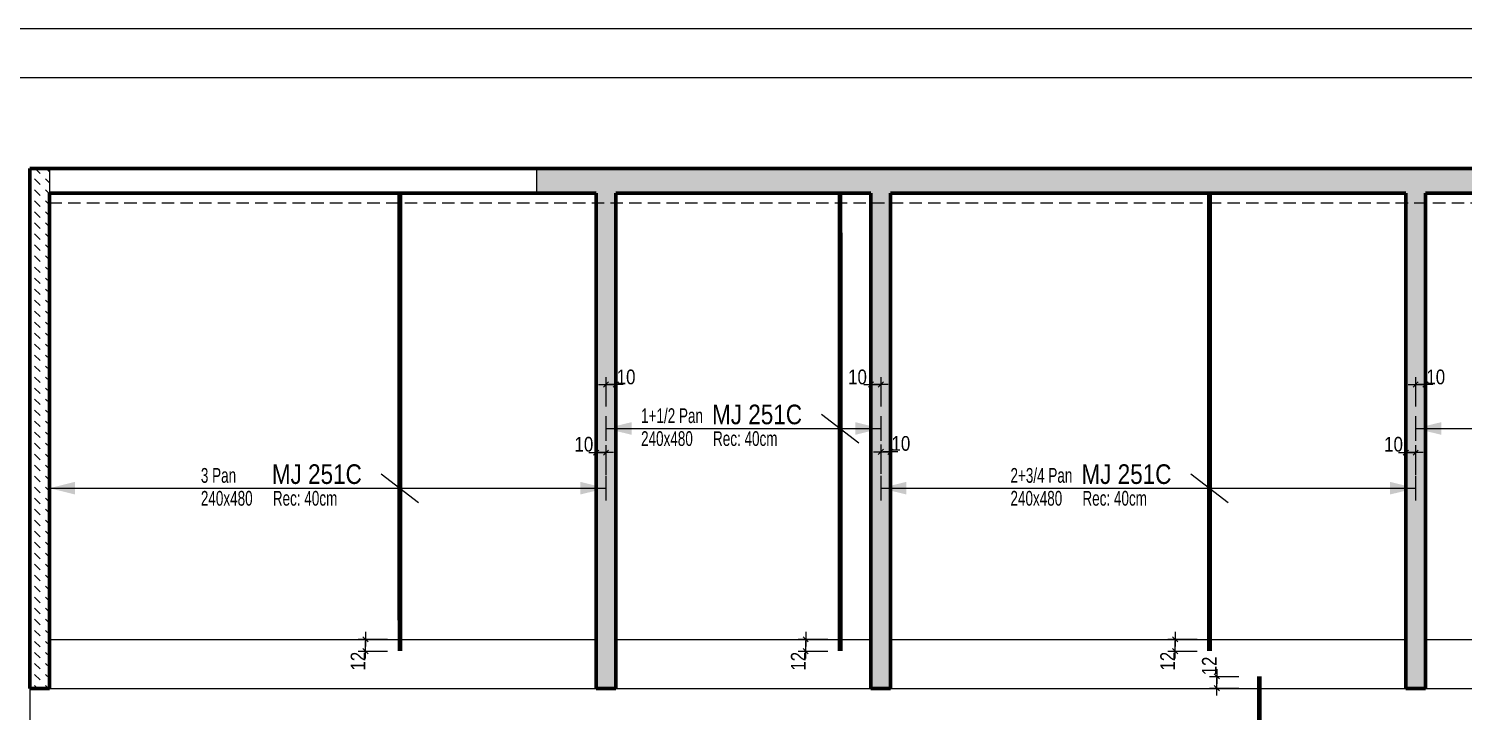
# Model space of a CAD drawing. Header units: millimetres. Extents: x 12821 to 19311, y -3644 to -644.
# Drawn here: x 15388 to 16850, y -1340 to -644 of the extents above; entities that cross this region are included whole.
import ezdxf

# ---------------------------------------------------------------- set-up
doc = ezdxf.new("R2010")
doc.units = ezdxf.units.MM
doc.linetypes.add('CACHEX2', pattern=[19.05, 12.7, -6.35])
for name, color, linetype in [('01-Cad  2', 1, 'Continuous'), ('01_ARMA_INF', 50, 'Continuous'), ('01_cote_gen', 4, 'Continuous'), ('01_linteaux', 2, 'Continuous'), ('01_murs_sup', 2, 'CACHEX2'), ('01_texte', 230, 'Continuous'), ('AA_COTES', 2, 'Continuous')]:
    doc.layers.add(name, color=color, linetype=linetype)
doc.layers.add('01_murs_coup', color=5, linetype='Continuous', lineweight=60)
doc.styles.add('PATIO', font='ARIALN.TTF')
doc.styles.add('STYLE2', font='ARIALN.TTF')
doc.dimstyles.new('JB50', dxfattribs={"dimscale": 0.1, "dimtxt": 150, "dimasz": 15, "dimexe": 0.1, "dimexo": 0.1, "dimgap": 0.09, "dimtad": 1, "dimdec": 1, "dimdsep": 46, "dimtxsty": 'STYLE2', "dimblk1": 'BOND_G', "dimblk2": 'BOND_D', "dimsah": 1, "dimcen": 1.5, "dimdle": 0.01, "dimse1": 1, "dimse2": 1, "dimclrd": 4, "dimclre": 2, "dimclrt": 6, "dimazin": 2, "dimtfac": 2.333333, "dimtdec": 1, "dimtix": 1, "dimtmove": 2, "dimatfit": 3, "dimldrblk": 'BOND_G', "dimfxl": 1, "dimtolj": 1, "dimtzin": 0, "dimarcsym": 0})

# ---------------------------------------------------------------- blocks, each defined once
blk = doc.blocks.new('BOND_G')
at = {"layer": 'AA_COTES', "color": 0}
for p, q in [((0, -5), (0, 15)), ((5, 0), (-5, 0)), ((1.77, 1.77), (-1.77, -1.77))]:
    blk.add_line(p, q, dxfattribs=at)
blk = doc.blocks.new('BOND_D')
at = {"layer": 'AA_COTES', "color": 0}
for p, q in [((5, 0), (-5, 0)), ((-1.77, -1.77), (1.77, 1.77)), ((0, 5), (0, -15))]:
    blk.add_line(p, q, dxfattribs=at)
blk = doc.blocks.new('*D1607')
at = {"layer": '01_cote_gen', "color": 4, "lineweight": -2, "transparency": 16777216}
blk.add_line((15731.5, -1276.9), (15731.5, -1267.9), dxfattribs=at)
at = {"layer": 'Defpoints', "color": 0, "transparency": 16777216}
for p in [(15731.5, -1266.4), (15766.6, -1266.4), (15766.6, -1278.4)]:
    blk.add_point(p, dxfattribs=at)
at = {"layer": '01_cote_gen', "color": 4, "lineweight": -2, "transparency": 16777216, "xscale": 1.5, "yscale": 1.5, "zscale": 1.5}
for name, p, rotation in [('BOND_D', (15731.5, -1266.4), 90), ('BOND_G', (15731.5, -1278.4), 270)]:
    blk.add_blockref(name, p, dxfattribs=dict(at, rotation=rotation))
at = {"layer": '01_cote_gen', "color": 6, "transparency": 16777216, "insert": (15724, -1288.7), "char_height": 15, "attachment_point": 5, "rotation": 90, "style": 'STYLE2'}
blk.add_mtext('\\A1;12', dxfattribs=at)
blk = doc.blocks.new('*D1608')
at = {"layer": '01_cote_gen', "color": 4, "lineweight": -2, "transparency": 16777216}
blk.add_line((16180.1, -1276.9), (16180.1, -1267.9), dxfattribs=at)
at = {"layer": 'Defpoints', "color": 0, "transparency": 16777216}
for p in [(16180.1, -1266.4), (16215.1, -1266.4), (16215.1, -1278.4)]:
    blk.add_point(p, dxfattribs=at)
at = {"layer": '01_cote_gen', "color": 4, "lineweight": -2, "transparency": 16777216, "xscale": 1.5, "yscale": 1.5, "zscale": 1.5}
for name, p, rotation in [('BOND_D', (16180.1, -1266.4), 90), ('BOND_G', (16180.1, -1278.4), 270)]:
    blk.add_blockref(name, p, dxfattribs=dict(at, rotation=rotation))
at = {"layer": '01_cote_gen', "color": 6, "transparency": 16777216, "insert": (16172.5, -1288.8), "char_height": 15, "attachment_point": 5, "rotation": 90, "style": 'STYLE2'}
blk.add_mtext('\\A1;12', dxfattribs=at)
blk = doc.blocks.new('*D1609')
at = {"layer": '01_cote_gen', "color": 4, "lineweight": -2, "transparency": 16777216}
blk.add_line((16556.5, -1276.9), (16556.5, -1267.9), dxfattribs=at)
at = {"layer": 'Defpoints', "color": 0, "transparency": 16777216}
for p in [(16556.5, -1266.4), (16591.5, -1266.4), (16591.5, -1278.4)]:
    blk.add_point(p, dxfattribs=at)
at = {"layer": '01_cote_gen', "color": 4, "lineweight": -2, "transparency": 16777216, "xscale": 1.5, "yscale": 1.5, "zscale": 1.5}
for name, p, rotation in [('BOND_D', (16556.5, -1266.4), 90), ('BOND_G', (16556.5, -1278.4), 270)]:
    blk.add_blockref(name, p, dxfattribs=dict(at, rotation=rotation))
at = {"layer": '01_cote_gen', "color": 6, "transparency": 16777216, "insert": (16548.9, -1288.7), "char_height": 15, "attachment_point": 5, "rotation": 90, "style": 'STYLE2'}
blk.add_mtext('\\A1;12', dxfattribs=at)
blk = doc.blocks.new('*D1612')
at = {"layer": '01_cote_gen', "color": 4, "lineweight": -2, "transparency": 16777216}
blk.add_line((16599, -1314.7), (16599, -1305.7), dxfattribs=at)
at = {"layer": 'Defpoints', "color": 0, "transparency": 16777216}
for p in [(16599, -1304.2), (16642.3, -1304.2), (16642.3, -1316.2)]:
    blk.add_point(p, dxfattribs=at)
at = {"layer": '01_cote_gen', "color": 4, "lineweight": -2, "transparency": 16777216, "xscale": 1.5, "yscale": 1.5, "zscale": 1.5}
for name, p, rotation in [('BOND_D', (16599, -1304.2), 90), ('BOND_G', (16599, -1316.2), 270)]:
    blk.add_blockref(name, p, dxfattribs=dict(at, rotation=rotation))
at = {"layer": '01_cote_gen', "color": 6, "transparency": 16777216, "insert": (16591.4, -1293.6), "char_height": 15, "attachment_point": 5, "rotation": 90, "style": 'STYLE2'}
blk.add_mtext('\\A1;12', dxfattribs=at)
blk = doc.blocks.new('*D1661')
at = {"layer": '01_cote_gen', "color": 4, "lineweight": -2, "transparency": 16777216}
blk.add_line((15978.1, -1006.7), (15985.1, -1006.7), dxfattribs=at)
at = {"layer": 'Defpoints', "color": 0, "transparency": 16777216}
for p in [(15986.6, -1006.7), (15976.6, -1039), (15986.6, -1039)]:
    blk.add_point(p, dxfattribs=at)
at = {"layer": '01_cote_gen', "color": 4, "lineweight": -2, "transparency": 16777216, "xscale": 1.5, "yscale": 1.5, "zscale": 1.5, "rotation": 180}
blk.add_blockref('BOND_G', (15976.6, -1006.7), dxfattribs=at)
at = {"layer": '01_cote_gen', "color": 4, "lineweight": -2, "transparency": 16777216, "xscale": 1.5, "yscale": 1.5, "zscale": 1.5}
blk.add_blockref('BOND_D', (15986.6, -1006.7), dxfattribs=at)
at = {"layer": '01_cote_gen', "color": 6, "transparency": 16777216, "insert": (15997.1, -999), "char_height": 15, "attachment_point": 5, "style": 'STYLE2'}
blk.add_mtext('\\A1;10', dxfattribs=at)
blk = doc.blocks.new('*D1662')
at = {"layer": '01_cote_gen', "color": 4, "lineweight": -2, "transparency": 16777216}
blk.add_line((15968.1, -1076.1), (15975.1, -1076.1), dxfattribs=at)
at = {"layer": 'Defpoints', "color": 0, "transparency": 16777216}
for p in [(15976.6, -1076.1), (15976.6, -1099.8), (15966.6, -1266.4)]:
    blk.add_point(p, dxfattribs=at)
at = {"layer": '01_cote_gen', "color": 4, "lineweight": -2, "transparency": 16777216, "xscale": 1.5, "yscale": 1.5, "zscale": 1.5, "rotation": 180}
blk.add_blockref('BOND_G', (15966.6, -1076.1), dxfattribs=at)
at = {"layer": '01_cote_gen', "color": 4, "lineweight": -2, "transparency": 16777216, "xscale": 1.5, "yscale": 1.5, "zscale": 1.5}
blk.add_blockref('BOND_D', (15976.6, -1076.1), dxfattribs=at)
at = {"layer": '01_cote_gen', "color": 6, "transparency": 16777216, "insert": (15954.1, -1067.6), "char_height": 15, "attachment_point": 5, "style": 'STYLE2'}
blk.add_mtext('\\A1;10', dxfattribs=at)
blk = doc.blocks.new('*D1663')
at = {"layer": '01_cote_gen', "color": 4, "lineweight": -2, "transparency": 16777216}
blk.add_line((16258.1, -1075.2), (16265.1, -1075.2), dxfattribs=at)
at = {"layer": 'Defpoints', "color": 0, "transparency": 16777216}
for p in [(16266.6, -1075.2), (16256.6, -1099.9), (16266.6, -1099.9)]:
    blk.add_point(p, dxfattribs=at)
at = {"layer": '01_cote_gen', "color": 4, "lineweight": -2, "transparency": 16777216, "xscale": 1.5, "yscale": 1.5, "zscale": 1.5, "rotation": 180}
blk.add_blockref('BOND_G', (16256.6, -1075.2), dxfattribs=at)
at = {"layer": '01_cote_gen', "color": 4, "lineweight": -2, "transparency": 16777216, "xscale": 1.5, "yscale": 1.5, "zscale": 1.5}
blk.add_blockref('BOND_D', (16266.6, -1075.2), dxfattribs=at)
at = {"layer": '01_cote_gen', "color": 6, "transparency": 16777216, "insert": (16277.1, -1066.8), "char_height": 15, "attachment_point": 5, "style": 'STYLE2'}
blk.add_mtext('\\A1;10', dxfattribs=at)
blk = doc.blocks.new('*D1664')
at = {"layer": '01_cote_gen', "color": 4, "lineweight": -2, "transparency": 16777216}
blk.add_line((16248.2, -1006.7), (16255.2, -1006.7), dxfattribs=at)
at = {"layer": 'Defpoints', "color": 0, "transparency": 16777216}
for p in [(16256.7, -1006.7), (16256.7, -1039), (16246.7, -1266.4)]:
    blk.add_point(p, dxfattribs=at)
at = {"layer": '01_cote_gen', "color": 4, "lineweight": -2, "transparency": 16777216, "xscale": 1.5, "yscale": 1.5, "zscale": 1.5, "rotation": 180}
blk.add_blockref('BOND_G', (16246.7, -1006.7), dxfattribs=at)
at = {"layer": '01_cote_gen', "color": 4, "lineweight": -2, "transparency": 16777216, "xscale": 1.5, "yscale": 1.5, "zscale": 1.5}
blk.add_blockref('BOND_D', (16256.7, -1006.7), dxfattribs=at)
at = {"layer": '01_cote_gen', "color": 6, "transparency": 16777216, "insert": (16232.9, -999), "char_height": 15, "attachment_point": 5, "style": 'STYLE2'}
blk.add_mtext('\\A1;10', dxfattribs=at)
blk = doc.blocks.new('*D1665')
at = {"layer": '01_cote_gen', "color": 4, "lineweight": -2, "transparency": 16777216}
blk.add_line((16803.1, -1006.7), (16810.1, -1006.7), dxfattribs=at)
at = {"layer": 'Defpoints', "color": 0, "transparency": 16777216}
for p in [(16811.6, -1006.7), (16801.6, -1039), (16811.6, -1039)]:
    blk.add_point(p, dxfattribs=at)
at = {"layer": '01_cote_gen', "color": 4, "lineweight": -2, "transparency": 16777216, "xscale": 1.5, "yscale": 1.5, "zscale": 1.5, "rotation": 180}
blk.add_blockref('BOND_G', (16801.6, -1006.7), dxfattribs=at)
at = {"layer": '01_cote_gen', "color": 4, "lineweight": -2, "transparency": 16777216, "xscale": 1.5, "yscale": 1.5, "zscale": 1.5}
blk.add_blockref('BOND_D', (16811.6, -1006.7), dxfattribs=at)
at = {"layer": '01_cote_gen', "color": 6, "transparency": 16777216, "insert": (16822.1, -999), "char_height": 15, "attachment_point": 5, "style": 'STYLE2'}
blk.add_mtext('\\A1;10', dxfattribs=at)
blk = doc.blocks.new('*D1666')
at = {"layer": '01_cote_gen', "color": 4, "lineweight": -2, "transparency": 16777216}
blk.add_line((16793.1, -1076.1), (16800.1, -1076.1), dxfattribs=at)
at = {"layer": 'Defpoints', "color": 0, "transparency": 16777216}
for p in [(16801.6, -1076.1), (16801.6, -1099.8), (16791.6, -1266.4)]:
    blk.add_point(p, dxfattribs=at)
at = {"layer": '01_cote_gen', "color": 4, "lineweight": -2, "transparency": 16777216, "xscale": 1.5, "yscale": 1.5, "zscale": 1.5, "rotation": 180}
blk.add_blockref('BOND_G', (16791.6, -1076.1), dxfattribs=at)
at = {"layer": '01_cote_gen', "color": 4, "lineweight": -2, "transparency": 16777216, "xscale": 1.5, "yscale": 1.5, "zscale": 1.5}
blk.add_blockref('BOND_D', (16801.6, -1076.1), dxfattribs=at)
at = {"layer": '01_cote_gen', "color": 6, "transparency": 16777216, "insert": (16779.1, -1067.6), "char_height": 15, "attachment_point": 5, "style": 'STYLE2'}
blk.add_mtext('\\A1;10', dxfattribs=at)

msp = doc.modelspace()

# ---------------------------------------------------------------- hatches: boundary and pattern name
at = {"layer": '01_murs_sup'}
h = msp.add_hatch(dxfattribs=at)
h.set_pattern_fill('DASH', color=256, scale=2.5, angle=135)
h.set_pattern_definition([(135, (3467.544, 11747.2656), (-11.22532, 9e-16), [7.9375, -7.9375])])
h.paths.add_polyline_path([(15409.58, -786.45), (15389.58, -786.45), (15389.58, -1316.45), (15409.58, -1316.45)])
h = msp.add_hatch(dxfattribs=at)
h.set_pattern_fill('DASH', color=256, scale=2.5, angle=135)
h.set_pattern_definition([(135, (3467.483, 11747.268), (-11.22532, 9e-16), [7.9375, -7.9375])])
h.paths.add_polyline_path([(17492.91, -786.45), (15906.11, -786.45), (15906.11, -811.45), (15966.39, -811.45), (15966.39, -1316.45), (15986.39, -1316.45), (15986.39, -811.45), (16246.11, -811.45), (16246.11, -1316.45), (16266.11, -1316.45), (16266.11, -811.45), (16792.11, -811.45), (16792.11, -1316.45), (16812.11, -1316.45), (16812.11, -811.45), (17326.11, -811.45), (17326.11, -1316.45), (17346.11, -1316.45), (17346.11, -811.45), (17492.91, -811.45)])

# ---------------------------------------------------------------- linework, layer by layer
at = {"layer": '01-Cad  2'}
for p, q in [((19310.7, -643.85), (12820.7, -643.85)), ((19260.7, -693.85), (12870.7, -693.85))]:
    msp.add_line(p, q, dxfattribs=at)
at = {"layer": '01_ARMA_INF', "linetype": 'Continuous', "lineweight": 0, "const_width": 5, "flags": 128}
for points in [[(15766.52, -811.45), (15766.69, -1278.45)], [(16215.09, -811.45), (16215.26, -1278.45)], [(16591.47, -811.45), (16591.63, -1278.45)], [(16642.31, -1304.2), (16642.47, -1874.2)]]:
    msp.add_lwpolyline(points, dxfattribs=at)
at = {"layer": '01_linteaux'}
for p, q in [((15409.64, -1266.45), (15966.65, -1266.45)), ((15986.65, -1266.45), (16246.65, -1266.45)), ((16266.65, -1266.45), (16791.65, -1266.45)), ((16811.65, -1266.45), (17326.65, -1266.45)), ((15389.58, -1316.45), (15389.59, -1916.45)), ((15409.64, -1316.45), (15966.65, -1316.45)), ((15986.65, -1316.45), (16246.65, -1316.45)), ((16266.65, -1316.45), (16791.65, -1316.45)), ((16811.59, -1316.45), (17326.65, -1316.45))]:
    msp.add_line(p, q, dxfattribs=at)
at = {"layer": '01_murs_coup'}
for p, q in [((15389.58, -786.45), (15389.58, -1316.45)), ((15389.58, -786.45), (17626.59, -786.45)), ((15409.58, -811.45), (15409.58, -1316.45)), ((15409.58, -811.45), (15966.59, -811.45)), ((15685.94, -811.45), (15690.94, -811.45)), ((15966.59, -1316.45), (15966.59, -811.45)), ((15986.59, -1316.45), (15986.59, -811.45)), ((15986.59, -811.45), (16246.59, -811.45)), ((16246.59, -1316.45), (16246.59, -811.45)), ((16266.59, -1316.45), (16266.59, -811.45)), ((16266.59, -811.45), (16791.59, -811.45)), ((16791.59, -811.45), (16791.59, -1316.45)), ((16811.59, -811.45), (16811.59, -1316.45)), ((16811.59, -811.45), (17326.59, -811.45)), ((15389.64, -1316.45), (15409.64, -1316.45)), ((15409.64, -1316.45), (15389.64, -1316.45)), ((15966.59, -1316.45), (15986.59, -1316.45)), ((16246.59, -1316.45), (16266.59, -1316.45)), ((16791.59, -1316.45), (16811.59, -1316.45))]:
    msp.add_line(p, q, dxfattribs=at)
at = {"layer": '01_murs_sup', "ltscale": 2}
for p, q in [((15389.58, -786.45), (15409.58, -786.45)), ((15389.58, -1316.45), (15389.58, -786.45)), ((15409.58, -786.45), (15409.58, -1316.45)), ((15409.58, -786.45), (15409.58, -1316.45)), ((15906.11, -811.45), (15906.11, -786.45)), ((15906.11, -786.45), (17492.91, -786.45)), ((15906.11, -811.45), (15966.59, -811.45)), ((15966.59, -1316.45), (15966.59, -811.45)), ((15986.59, -1316.45), (15986.59, -811.45)), ((15986.59, -811.45), (16246.59, -811.45)), ((16246.59, -1316.45), (16246.59, -811.45)), ((16266.59, -1316.45), (16266.59, -811.45)), ((16266.59, -811.45), (16791.59, -811.45)), ((16791.59, -811.45), (16791.59, -1316.45)), ((16811.59, -811.45), (16811.59, -1316.45)), ((16811.59, -811.45), (17326.59, -811.45)), ((15409.58, -1316.45), (15389.58, -1316.45)), ((15966.59, -1316.45), (15986.59, -1316.45)), ((16246.59, -1316.45), (16266.59, -1316.45)), ((16791.59, -1316.45), (16811.59, -1316.45))]:
    msp.add_line(p, q, dxfattribs=at)
at = {"layer": '01_murs_sup'}
msp.add_line((15409.58, -821.45), (17606.59, -821.45), dxfattribs=at)
at = {"layer": '01_texte', "linetype": 'Continuous', "lineweight": 0}
for p, q in [((16196.14, -1036.96), (16234.21, -1065.97)), ((15976.59, -1038.99), (15976.59, -1063.95)), ((15976.59, -1051.47), (16256.69, -1051.47)), ((16256.69, -1038.99), (16256.69, -1063.95)), ((16801.59, -1038.99), (16801.59, -1063.95)), ((16801.59, -1051.47), (17336.59, -1051.47)), ((15409.58, -1099.85), (15409.58, -1124.81)), ((15747.6, -1097.83), (15785.67, -1126.83)), ((15976.55, -1099.85), (15976.55, -1124.81)), ((16256.59, -1099.85), (16256.59, -1124.81)), ((16572.54, -1097.83), (16610.61, -1126.83)), ((16801.59, -1099.85), (16801.59, -1124.81)), ((15409.58, -1112.33), (15976.55, -1112.33)), ((16256.59, -1112.33), (16801.59, -1112.33))]:
    msp.add_line(p, q, dxfattribs=at)
for points in [[(15976.59, -1051.47), (16002.69, -1045.01), (16002.69, -1051.47)], [(15976.59, -1051.47), (16002.69, -1057.93), (16002.69, -1051.47)], [(16256.69, -1051.47), (16230.6, -1045.01), (16230.6, -1051.47)], [(16256.69, -1051.47), (16230.6, -1057.93), (16230.6, -1051.47)], [(16801.59, -1051.47), (16827.69, -1045.01), (16827.69, -1051.47)], [(16801.59, -1051.47), (16827.69, -1057.93), (16827.69, -1051.47)], [(15409.58, -1112.33), (15435.67, -1105.87), (15435.67, -1112.33)], [(15976.55, -1112.33), (15950.46, -1105.87), (15950.46, -1112.33)], [(16256.59, -1112.33), (16282.69, -1105.87), (16282.69, -1112.33)], [(16801.59, -1112.33), (16775.5, -1105.87), (16775.5, -1112.33)], [(15409.58, -1112.33), (15435.67, -1118.79), (15435.67, -1112.33)], [(15976.55, -1112.33), (15950.46, -1118.79), (15950.46, -1112.33)], [(16256.59, -1112.33), (16282.69, -1118.79), (16282.69, -1112.33)], [(16801.59, -1112.33), (16775.5, -1118.79), (16775.5, -1112.33)]]:
    msp.add_solid(points, dxfattribs=at)

# ---------------------------------------------------------------- texts
at = {"layer": '01_texte', "ltscale": 5, "style": 'PATIO', "width": 0.8}
for s, p in [('1+1/2 Pan', (16012.37, -1045.93)), ('240x480', (16012.37, -1069.27)), ('Rec: 40cm', (16085.7, -1069.27)), ('3 Pan', (15563.82, -1106.79)), ('2+3/4 Pan', (16388.76, -1106.79)), ('240x480', (15563.82, -1130.13)), ('Rec: 40cm', (15637.16, -1130.13)), ('240x480', (16388.76, -1130.13)), ('Rec: 40cm', (16462.1, -1130.13))]:
    msp.add_text(s, height=15, dxfattribs=at).set_placement(p)
at = {"layer": '01_texte', "ltscale": 5, "style": 'PATIO'}
for p in [(16084.71, -1047.14), (15636.16, -1108), (16461.1, -1108)]:
    msp.add_text('MJ 251C', height=20, dxfattribs=at).set_placement(p)

# ---------------------------------------------------------------- dimensions: what is measured, and where the dimension line sits
at = {"layer": '01_cote_gen'}
for base, p1, p2, picture, middle in [((15986.59, -1006.67), (15976.59, -1038.99), (15986.59, -1038.99), '*D1661', (15997.08, -999)), ((16256.69, -1006.67), (16246.65, -1266.45), (16256.69, -1038.99), '*D1664', (16232.92, -999)), ((16811.59, -1006.67), (16801.59, -1038.99), (16811.59, -1038.99), '*D1665', (16822.08, -999)), ((15976.55, -1076.14), (15966.59, -1266.45), (15976.55, -1099.85), '*D1662', (15954.06, -1067.65)), ((16266.59, -1075.25), (16256.59, -1099.85), (16266.59, -1099.85), '*D1663', (16277.08, -1066.8)), ((16801.55, -1076.14), (16791.59, -1266.45), (16801.55, -1099.85), '*D1666', (16779.06, -1067.65))]:
    dim = msp.add_linear_dim(base=base, p1=p1, p2=p2, dimstyle='JB50', dxfattribs=at)
    dim.commit()
    dim.dimension.update_dxf_attribs({"geometry": picture, "text_midpoint": middle, "dimtype": 160})
for base, p1, p2, picture, middle in [((15731.52, -1266.44), (15766.58, -1278.44), (15766.58, -1266.44), '*D1607', (15723.98, -1288.75)), ((16180.09, -1266.45), (16215.15, -1278.45), (16215.15, -1266.45), '*D1608', (16172.55, -1288.75)), ((16556.46, -1266.44), (16591.52, -1278.44), (16591.52, -1266.44), '*D1609', (16548.92, -1288.75)), ((16598.96, -1304.2), (16642.31, -1316.2), (16642.31, -1304.2), '*D1612', (16591.42, -1293.6))]:
    dim = msp.add_linear_dim(base=base, p1=p1, p2=p2, angle=90, dimstyle='JB50', dxfattribs=at)
    dim.commit()
    dim.dimension.update_dxf_attribs({"geometry": picture, "text_midpoint": middle, "dimtype": 160})

doc.saveas('drawing.dxf')
